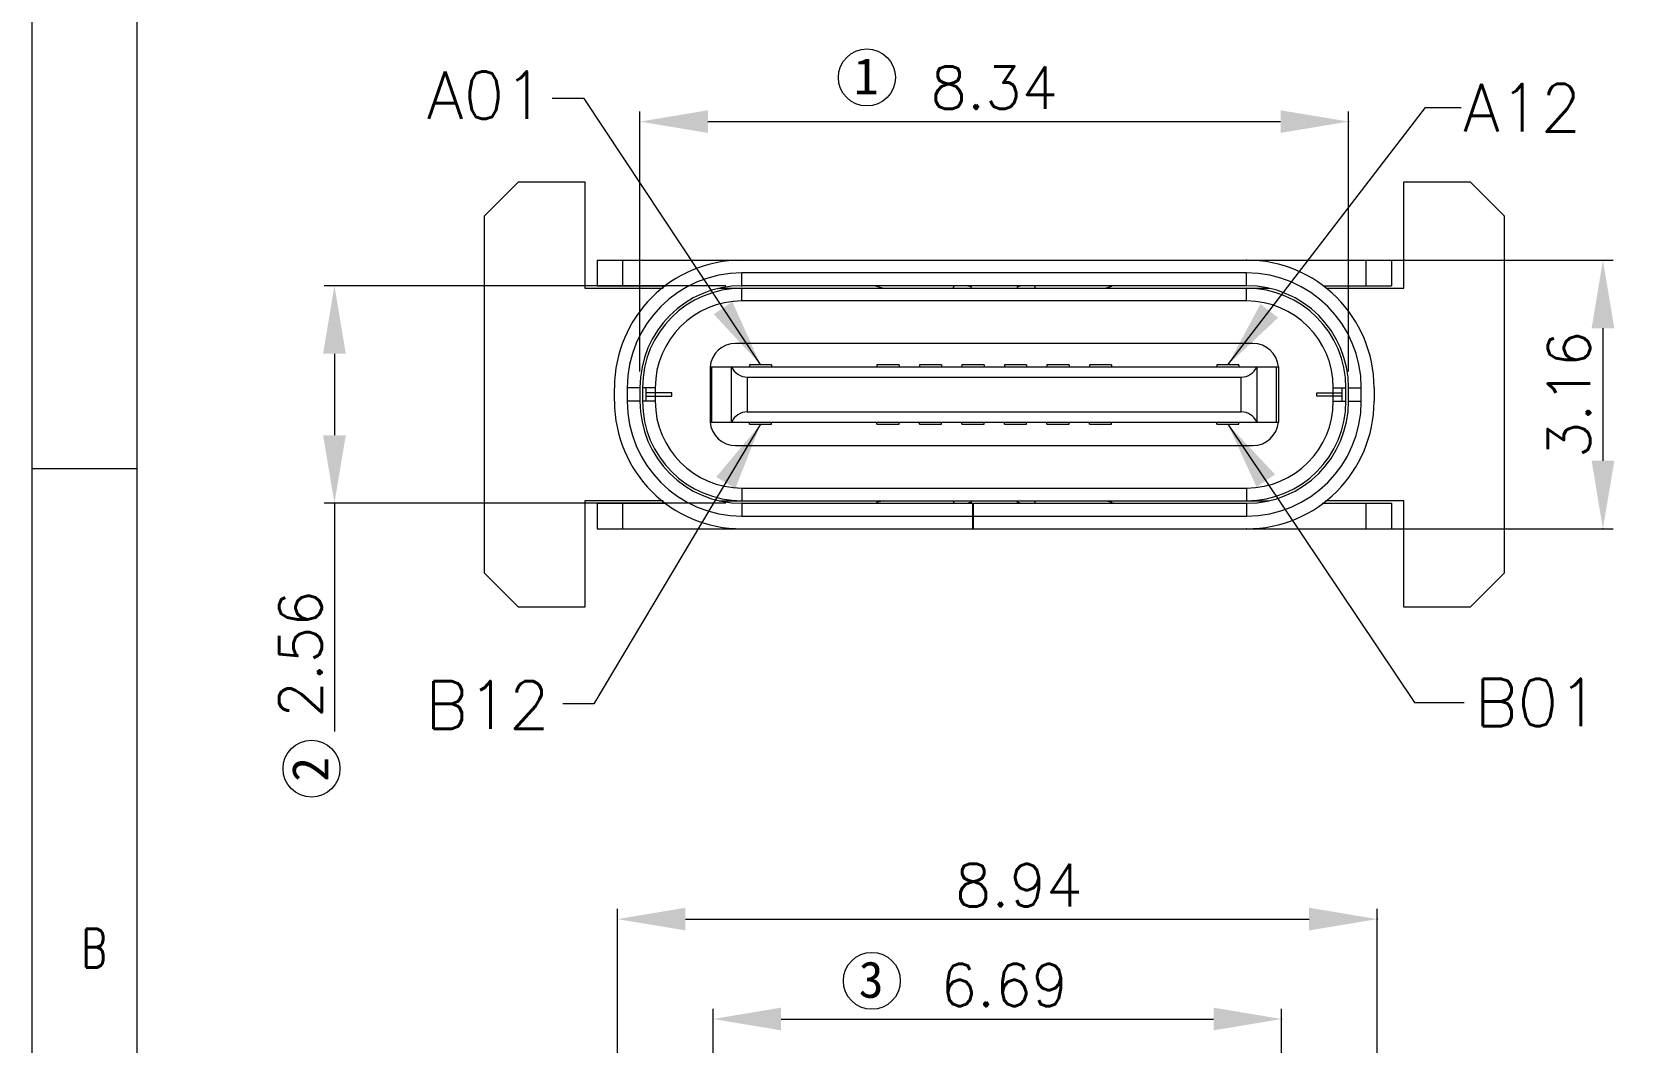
# Model space of a CAD drawing. Extents: x 2510 to 2658, y 709 to 763.
# Drawn here: x 2510.31 to 2529.26, y 738.97 to 750.85 of the extents above; entities that cross this region are included whole.
import ezdxf
from ezdxf.enums import TextEntityAlignment as Align

# ---------------------------------------------------------------- set-up
doc = ezdxf.new("R2010")
doc.units = 0
doc.header["$MEASUREMENT"] = 0
doc.layers.get('0').update_dxf_attribs({"linetype": 'CONTINUOUS', "lineweight": 20})
doc.layers.add('HANBO', color=7, linetype='CONTINUOUS', lineweight=9)
doc.styles.add('ROMANS', font='ROMANS.SHX', dxfattribs={"bigfont": 'gbcbig.shx'})
doc.styles.add('style2', font='')
doc.styles.get('style2').set_extended_font_data('SimSun')
doc.dimstyles.new('汉博电子', dxfattribs={"dimtxt": 0.5, "dimasz": 0.8, "dimexe": 0.12, "dimexo": 0.19, "dimgap": 0.15, "dimtad": 1, "dimzin": 1, "dimdsep": 46, "dimtxsty": 'ROMANS', "dimcen": 2.13, "dimclrd": 3, "dimclre": 3, "dimclrt": 2, "dimazin": 2, "dimtfac": 1, "dimtmove": 0, "dimatfit": 3, "dimfxl": 1, "dimlwd": 13, "dimlwe": 13, "dimarcsym": 0})

# ---------------------------------------------------------------- blocks, each defined once
blk = doc.blocks.new('*D5')
at = {"color": 3, "lineweight": 13, "transparency": 16777216}
for p, q in [((2517.466, 746.863), (2517.466, 749.923)), ((2525.806, 746.863), (2525.806, 749.923)), ((2518.266, 749.803), (2525.006, 749.803))]:
    blk.add_line(p, q, dxfattribs=at)
at = {"color": 3, "transparency": 16777216}
for points in [[(2518.266, 749.936), (2518.266, 749.67), (2517.466, 749.803)], [(2525.006, 749.936), (2525.006, 749.67), (2525.806, 749.803)]]:
    blk.add_solid(points, dxfattribs=at)
at = {"layer": 'HANBO', "color": 0, "transparency": 16777216}
for p in [(2525.806, 749.803), (2517.466, 746.673), (2525.806, 746.673)]:
    blk.add_point(p, dxfattribs=at)
at = {"color": 2, "transparency": 16777216, "insert": (2521.636, 750.203), "char_height": 0.5, "attachment_point": 5, "style": 'ROMANS'}
blk.add_mtext('8.34', dxfattribs=at)
blk = doc.blocks.new('*D6')
at = {"color": 3, "lineweight": 13, "transparency": 16777216}
for p, q in [((2518.476, 747.873), (2513.75, 747.873)), ((2513.87, 747.073), (2513.87, 746.113)), ((2518.476, 745.313), (2513.75, 745.313)), ((2513.87, 745.313), (2513.87, 742.628))]:
    blk.add_line(p, q, dxfattribs=at)
at = {"color": 3, "transparency": 16777216}
for points in [[(2513.737, 747.073), (2514.004, 747.073), (2513.87, 747.873)], [(2513.737, 746.113), (2514.004, 746.113), (2513.87, 745.313)]]:
    blk.add_solid(points, dxfattribs=at)
at = {"layer": 'HANBO', "color": 0, "transparency": 16777216}
for p in [(2518.666, 747.873), (2513.87, 745.313), (2518.666, 745.313)]:
    blk.add_point(p, dxfattribs=at)
at = {"color": 2, "transparency": 16777216, "insert": (2513.47, 743.54), "char_height": 0.5, "attachment_point": 5, "rotation": 90, "style": 'ROMANS'}
blk.add_mtext('2.56', dxfattribs=at)
blk = doc.blocks.new('*D7')
at = {"color": 3, "lineweight": 13, "transparency": 16777216}
for p, q in [((2524.796, 748.173), (2528.92, 748.173)), ((2528.8, 747.373), (2528.8, 745.813)), ((2524.796, 745.013), (2528.92, 745.013))]:
    blk.add_line(p, q, dxfattribs=at)
at = {"color": 3, "transparency": 16777216}
for points in [[(2528.667, 747.373), (2528.934, 747.373), (2528.8, 748.173)], [(2528.667, 745.813), (2528.934, 745.813), (2528.8, 745.013)]]:
    blk.add_solid(points, dxfattribs=at)
at = {"layer": 'HANBO', "color": 0, "transparency": 16777216}
for p in [(2524.606, 748.173), (2524.606, 745.013), (2528.8, 745.013)]:
    blk.add_point(p, dxfattribs=at)
at = {"color": 2, "transparency": 16777216, "insert": (2528.4, 746.593), "char_height": 0.5, "attachment_point": 5, "rotation": 90, "style": 'ROMANS'}
blk.add_mtext('3.16', dxfattribs=at)
blk = doc.blocks.new('*D14')
at = {"color": 3, "lineweight": 13, "transparency": 16777216}
for p, q in [((2518.327, 737.341), (2518.327, 739.367)), ((2519.127, 739.247), (2524.217, 739.247)), ((2525.017, 737.341), (2525.017, 739.367))]:
    blk.add_line(p, q, dxfattribs=at)
at = {"color": 3, "transparency": 16777216}
for points in [[(2519.127, 739.381), (2519.127, 739.114), (2518.327, 739.247)], [(2524.217, 739.381), (2524.217, 739.114), (2525.017, 739.247)]]:
    blk.add_solid(points, dxfattribs=at)
at = {"layer": 'HANBO', "color": 0, "transparency": 16777216}
for p in [(2525.017, 739.247), (2518.327, 737.151), (2525.017, 737.151)]:
    blk.add_point(p, dxfattribs=at)
at = {"color": 2, "transparency": 16777216, "insert": (2521.754, 739.647), "char_height": 0.5, "attachment_point": 5, "style": 'ROMANS'}
blk.add_mtext('6.69', dxfattribs=at)
blk = doc.blocks.new('*D15')
at = {"color": 3, "lineweight": 13, "transparency": 16777216}
for p, q in [((2517.202, 738.836), (2517.202, 740.542)), ((2518.002, 740.422), (2525.342, 740.422)), ((2526.142, 738.836), (2526.142, 740.542))]:
    blk.add_line(p, q, dxfattribs=at)
at = {"color": 3, "transparency": 16777216}
for points in [[(2518.002, 740.556), (2518.002, 740.289), (2517.202, 740.422)], [(2525.342, 740.556), (2525.342, 740.289), (2526.142, 740.422)]]:
    blk.add_solid(points, dxfattribs=at)
at = {"layer": 'HANBO', "color": 0, "transparency": 16777216}
for p in [(2526.142, 740.422), (2517.202, 738.646), (2526.142, 738.646)]:
    blk.add_point(p, dxfattribs=at)
at = {"color": 2, "transparency": 16777216, "insert": (2521.924, 740.822), "char_height": 0.5, "attachment_point": 5, "style": 'ROMANS'}
blk.add_mtext('8.94', dxfattribs=at)

msp = doc.modelspace()

# ---------------------------------------------------------------- linework, layer by layer
at = {"color": 7, "linetype": 'Continuous'}
for p, q in [((2515.636, 748.693), (2516.036, 749.093)), ((2516.036, 749.093), (2516.816, 749.093)), ((2516.816, 749.093), (2516.816, 747.843)), ((2526.456, 749.093), (2527.236, 749.093)), ((2526.456, 747.843), (2526.456, 749.093)), ((2527.236, 749.093), (2527.636, 748.693)), ((2515.636, 744.493), (2515.636, 748.693)), ((2527.636, 748.693), (2527.636, 744.493)), ((2516.961, 748.173), (2516.961, 747.873)), ((2516.961, 748.173), (2526.311, 748.173)), ((2517.261, 748.173), (2517.261, 747.873)), ((2526.011, 748.173), (2526.011, 747.873)), ((2526.311, 748.173), (2526.311, 747.873)), ((2518.666, 747.873), (2518.666, 748.023)), ((2524.606, 748.023), (2518.666, 748.023)), ((2524.606, 747.873), (2524.606, 748.023)), ((2516.816, 747.843), (2517.738, 747.843)), ((2516.961, 747.873), (2517.775, 747.873)), ((2518.4, 747.843), (2524.872, 747.843)), ((2524.606, 747.873), (2518.666, 747.873)), ((2518.666, 747.693), (2518.666, 747.843)), ((2520.251, 747.866), (2520.331, 747.843)), ((2521.154, 747.843), (2521.163, 747.873)), ((2521.327, 747.873), (2521.367, 747.862)), ((2521.362, 747.843), (2521.367, 747.862)), ((2521.904, 747.862), (2521.944, 747.873)), ((2521.904, 747.862), (2521.91, 747.843)), ((2522.109, 747.873), (2522.117, 747.843)), ((2522.941, 747.843), (2523.021, 747.866)), ((2524.606, 747.693), (2524.606, 747.843)), ((2525.506, 747.873), (2526.311, 747.873)), ((2525.545, 747.843), (2526.456, 747.843)), ((2524.606, 747.693), (2518.666, 747.693)), ((2524.681, 747.193), (2518.591, 747.193)), ((2518.291, 746.918), (2518.291, 746.268)), ((2518.291, 746.918), (2524.981, 746.918)), ((2518.312, 746.268), (2518.312, 746.918)), ((2518.543, 746.268), (2518.543, 746.918)), ((2519.016, 746.943), (2518.756, 746.943)), ((2518.756, 746.943), (2518.756, 746.918)), ((2519.016, 746.943), (2519.016, 746.918)), ((2520.516, 746.943), (2520.256, 746.943)), ((2520.256, 746.943), (2520.256, 746.918)), ((2520.516, 746.943), (2520.516, 746.918)), ((2521.016, 746.943), (2520.756, 746.943)), ((2520.756, 746.943), (2520.756, 746.918)), ((2521.016, 746.943), (2521.016, 746.918)), ((2521.516, 746.943), (2521.256, 746.943)), ((2521.256, 746.943), (2521.256, 746.918)), ((2521.516, 746.943), (2521.516, 746.918)), ((2522.016, 746.943), (2521.756, 746.943)), ((2521.756, 746.943), (2521.756, 746.918)), ((2522.016, 746.943), (2522.016, 746.918)), ((2522.516, 746.943), (2522.256, 746.943)), ((2522.256, 746.943), (2522.256, 746.918)), ((2522.516, 746.943), (2522.516, 746.918)), ((2523.016, 746.943), (2522.756, 746.943)), ((2522.756, 746.943), (2522.756, 746.918)), ((2523.016, 746.943), (2523.016, 746.918)), ((2524.516, 746.943), (2524.256, 746.943)), ((2524.256, 746.943), (2524.256, 746.918)), ((2524.516, 746.943), (2524.516, 746.918)), ((2524.729, 746.268), (2524.729, 746.918)), ((2524.959, 746.268), (2524.959, 746.918)), ((2524.981, 746.918), (2524.981, 746.268)), ((2517.166, 746.513), (2517.166, 746.673)), ((2517.316, 746.673), (2517.316, 746.513)), ((2517.466, 746.673), (2517.316, 746.673)), ((2517.466, 746.673), (2517.466, 746.513)), ((2517.496, 746.673), (2517.496, 746.513)), ((2517.646, 746.673), (2517.496, 746.673)), ((2517.541, 746.518), (2517.541, 746.668)), ((2517.841, 746.613), (2517.541, 746.613)), ((2517.646, 746.673), (2517.646, 746.513)), ((2517.841, 746.573), (2517.841, 746.613)), ((2518.729, 746.798), (2524.543, 746.798)), ((2518.729, 746.798), (2518.729, 746.388)), ((2524.543, 746.388), (2524.543, 746.798)), ((2525.431, 746.613), (2525.731, 746.613)), ((2525.431, 746.573), (2525.431, 746.613)), ((2525.626, 746.673), (2525.776, 746.673)), ((2525.626, 746.513), (2525.626, 746.673)), ((2525.731, 746.518), (2525.731, 746.668)), ((2525.776, 746.513), (2525.776, 746.673)), ((2525.806, 746.673), (2525.956, 746.673)), ((2525.806, 746.513), (2525.806, 746.673)), ((2525.956, 746.513), (2525.956, 746.673)), ((2526.106, 746.673), (2526.106, 746.513)), ((2517.466, 746.513), (2517.316, 746.513)), ((2517.646, 746.513), (2517.496, 746.513)), ((2517.541, 746.573), (2517.841, 746.573)), ((2525.731, 746.573), (2525.431, 746.573)), ((2525.626, 746.513), (2525.776, 746.513)), ((2525.806, 746.513), (2525.956, 746.513)), ((2518.291, 746.268), (2524.981, 746.268)), ((2518.729, 746.388), (2524.543, 746.388)), ((2518.756, 746.243), (2518.756, 746.268)), ((2518.756, 746.243), (2519.016, 746.243)), ((2519.016, 746.243), (2519.016, 746.268)), ((2520.256, 746.243), (2520.256, 746.268)), ((2520.256, 746.243), (2520.516, 746.243)), ((2520.516, 746.243), (2520.516, 746.268)), ((2520.756, 746.243), (2520.756, 746.268)), ((2520.756, 746.243), (2521.016, 746.243)), ((2521.016, 746.243), (2521.016, 746.268)), ((2521.256, 746.243), (2521.256, 746.268)), ((2521.256, 746.243), (2521.516, 746.243)), ((2521.516, 746.243), (2521.516, 746.268)), ((2521.756, 746.243), (2521.756, 746.268)), ((2521.756, 746.243), (2522.016, 746.243)), ((2522.016, 746.243), (2522.016, 746.268)), ((2522.256, 746.243), (2522.256, 746.268)), ((2522.256, 746.243), (2522.516, 746.243)), ((2522.516, 746.243), (2522.516, 746.268)), ((2522.756, 746.243), (2522.756, 746.268)), ((2522.756, 746.243), (2523.016, 746.243)), ((2523.016, 746.243), (2523.016, 746.268)), ((2524.256, 746.243), (2524.256, 746.268)), ((2524.256, 746.243), (2524.516, 746.243)), ((2524.516, 746.243), (2524.516, 746.268)), ((2518.591, 745.993), (2524.681, 745.993)), ((2518.666, 745.493), (2524.606, 745.493)), ((2518.666, 745.493), (2518.666, 745.343)), ((2524.606, 745.493), (2524.606, 745.343)), ((2516.816, 745.343), (2516.816, 744.093)), ((2517.738, 745.343), (2516.816, 745.343)), ((2516.961, 745.313), (2516.961, 745.013)), ((2516.961, 745.313), (2517.775, 745.313)), ((2517.261, 745.313), (2517.261, 745.013)), ((2518.4, 745.343), (2524.872, 745.343)), ((2518.666, 745.313), (2524.606, 745.313)), ((2518.666, 745.313), (2518.666, 745.163)), ((2520.331, 745.343), (2520.251, 745.321)), ((2521.163, 745.313), (2521.154, 745.343)), ((2521.367, 745.325), (2521.331, 745.314)), ((2521.367, 745.325), (2521.362, 745.343)), ((2521.381, 745.313), (2521.381, 745.013)), ((2521.391, 745.013), (2521.391, 745.313)), ((2521.91, 745.343), (2521.904, 745.325)), ((2521.941, 745.314), (2521.904, 745.325)), ((2522.117, 745.343), (2522.109, 745.313)), ((2523.021, 745.321), (2522.941, 745.343)), ((2524.606, 745.313), (2524.606, 745.163)), ((2525.497, 745.313), (2526.311, 745.313)), ((2526.456, 745.343), (2525.533, 745.343)), ((2526.011, 745.313), (2526.011, 745.013)), ((2526.311, 745.313), (2526.311, 745.013)), ((2526.456, 744.093), (2526.456, 745.343)), ((2518.666, 745.163), (2521.381, 745.163)), ((2521.391, 745.163), (2524.606, 745.163)), ((2516.961, 745.013), (2526.311, 745.013)), ((2516.036, 744.093), (2515.636, 744.493)), ((2527.636, 744.493), (2527.236, 744.093)), ((2516.816, 744.093), (2516.036, 744.093)), ((2527.236, 744.093), (2526.456, 744.093))]:
    msp.add_line(p, q, dxfattribs=at)
at = {"layer": 'HANBO'}
msp.add_line((2511.548, 745.718), (2510.313, 745.718), dxfattribs=at)
at = {"layer": 'HANBO', "linetype": 'Continuous', "lineweight": 0}
for points in [[(2510.313, 758.681), (2579.905, 758.681), (2579.905, 709.298), (2510.313, 709.298)], [(2511.548, 757.446), (2578.671, 757.446), (2578.673, 710.532), (2511.548, 710.532)]]:
    msp.add_lwpolyline(points, close=True, dxfattribs=at)
at = {"layer": 'HANBO', "color": 3, "ltscale": 2}
for centre in [(2520.137, 750.322), (2513.6, 742.192), (2520.195, 739.696)]:
    msp.add_circle(centre, 0.335, dxfattribs=at)
at = {"layer": 'HANBO', "color": 7, "linetype": 'Continuous'}
for centre, radius, start, end in [((2518.666, 746.673), 1.5, 90, 180), ((2524.606, 746.673), 1.5, 0, 90), ((2518.666, 746.673), 1.35, 90, 180), ((2524.606, 746.673), 1.35, 0, 90), ((2518.666, 746.673), 1.2, 90, 180), ((2518.666, 746.673), 1.17, 90, 180), ((2520.197, 747.673), 0.2, 74.2183, 90), ((2524.606, 746.673), 1.2, 0, 90), ((2524.606, 746.673), 1.17, 0, 90), ((2518.666, 746.673), 1.02, 90, 180), ((2524.606, 746.673), 1.02, 0, 90), ((2518.591, 746.893), 0.3, 90, 175.2198), ((2524.681, 746.893), 0.3, 4.7802, 90), ((2518.666, 746.513), 1.5, 180, 270), ((2518.666, 746.513), 1.35, 180, 270), ((2518.666, 746.513), 1.2, 180, 270), ((2518.666, 746.513), 1.17, 180, 270), ((2518.666, 746.513), 1.02, 180, 270), ((2524.606, 746.513), 1.5, 270, 0), ((2524.606, 746.513), 1.35, 270, 0), ((2524.606, 746.513), 1.2, 270, 0), ((2524.606, 746.513), 1.17, 270, 0), ((2524.606, 746.513), 1.02, 270, 0), ((2518.591, 746.293), 0.3, 184.7802, 270), ((2524.681, 746.293), 0.3, 270, 355.2198), ((2523.075, 745.513), 0.2, 254.2183, 270)]:
    msp.add_arc(centre, radius, start, end, dxfattribs=at)
for centre, major_axis, start_param, end_param in [((2518.729, 746.998), (0, 0.2), -4.300872, -3.141593), ((2524.543, 746.998), (0, 0.2), -3.141593, -1.982313), ((2518.729, 746.188), (0.2, 0), 1.570737, 2.730016), ((2524.543, 746.188), (0.2, 0), 0.411517, 1.570796)]:
    msp.add_ellipse(centre, major_axis=major_axis, ratio=1, start_param=start_param, end_param=end_param, dxfattribs=at)

# ---------------------------------------------------------------- texts
at = {"color": 3, "style": 'style2'}
for s, p in [('1', (2519.982, 750.122)), ('3', (2520.041, 739.496))]:
    msp.add_text(s, height=0.43, dxfattribs=at).set_placement(p)
msp.add_text('2', height=0.43, rotation=90, dxfattribs=at).set_placement((2513.8, 742.037))
at = {"layer": 'HANBO', "style": 'ROMANS', "width": 0.75}
msp.add_text('B', height=0.453, dxfattribs=at).set_placement((2511.041, 739.853), align=Align.CENTER)
at = {"layer": 'HANBO', "color": 2, "char_height": 0.56, "attachment_point": 1, "style": 'ROMANS'}
for s, insert in [('\\A1;A01', (2514.958, 750.394)), ('\\A1;A12', (2527.155, 750.246)), ('\\A1;B12', (2514.939, 743.222)), ('\\A1;B01', (2527.291, 743.25))]:
    msp.add_mtext(s, dxfattribs=dict(at, insert=insert))

# ---------------------------------------------------------------- dimensions: what is measured, and where the dimension line sits
at = {"color": 2}
for base, p1, p2, picture, middle in [((2525.806, 749.803), (2517.466, 746.673), (2525.806, 746.673), '*D5', (2521.636, 749.803)), ((2526.142, 740.422), (2517.202, 738.646), (2526.142, 738.646), '*D15', (2521.924, 740.422)), ((2525.017, 739.247), (2518.327, 737.151), (2525.017, 737.151), '*D14', (2521.754, 739.247))]:
    dim = msp.add_linear_dim(base=base, p1=p1, p2=p2, dimstyle='汉博电子', dxfattribs=at)
    dim.commit()
    dim.dimension.update_dxf_attribs({"geometry": picture, "text_midpoint": middle, "dimtype": 160})
for base, p1, p2, picture, middle in [((2528.8, 745.013), (2524.606, 748.173), (2524.606, 745.013), '*D7', (2528.8, 746.593)), ((2513.87, 745.313), (2518.666, 747.873), (2518.666, 745.313), '*D6', (2513.87, 743.54))]:
    dim = msp.add_linear_dim(base=base, p1=p1, p2=p2, angle=90, dimstyle='汉博电子', dxfattribs=at)
    dim.commit()
    dim.dimension.update_dxf_attribs({"geometry": picture, "text_midpoint": middle, "dimtype": 160})

# ---------------------------------------------------------------- leaders
at = {"annotation_type": 0, "has_hookline": 1, "hookline_direction": 1}
for points in [[(2518.886, 746.944), (2516.808, 750.076), (2516.433, 750.076)], [(2518.886, 746.243), (2516.925, 742.955), (2516.557, 742.955)]]:
    msp.add_leader(points, dimstyle='汉博电子', override={"dimgap": 0.1, "dimtad": 0}, dxfattribs=at)
at = {"color": 2, "annotation_type": 0, "has_hookline": 1, "hookline_direction": 0}
for points in [[(2524.386, 746.943), (2526.713, 749.969), (2527.133, 749.969)], [(2524.386, 746.243), (2526.584, 742.97), (2527.168, 742.97)]]:
    msp.add_leader(points, dimstyle='汉博电子', override={"dimgap": 0.1, "dimtad": 0}, dxfattribs=at)

doc.saveas('drawing.dxf')
